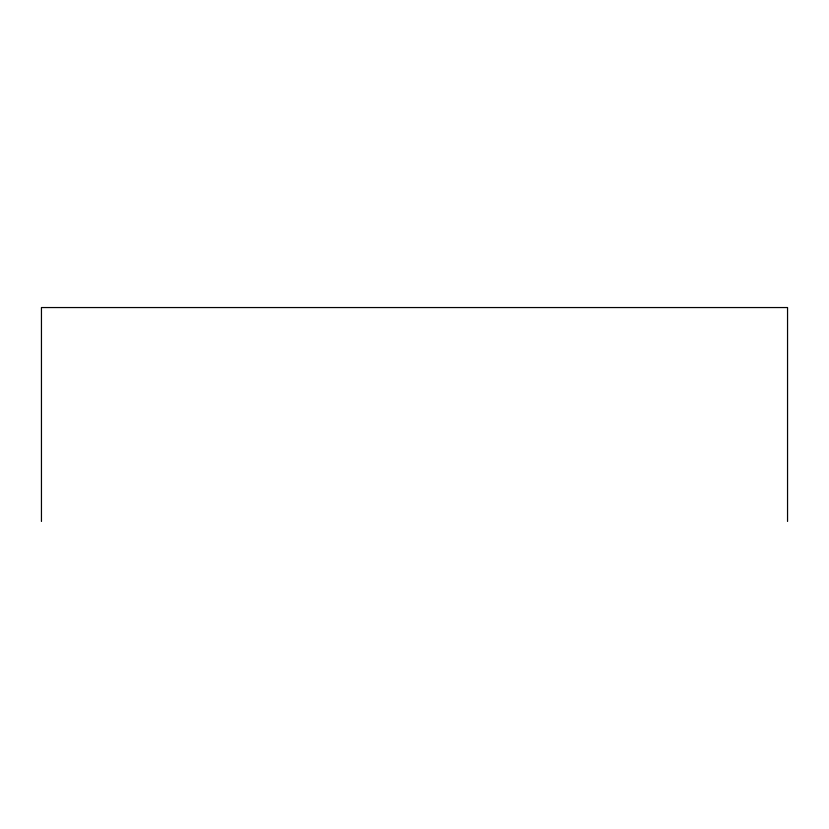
<?xml version="1.0" encoding="UTF-8"?>
<svg xmlns="http://www.w3.org/2000/svg" width="829" height="829" viewBox="0 0 829 829"><rect width="100%" height="100%" fill="white"/><g stroke="black" fill="none" stroke-linecap="round" stroke-linejoin="round"><path stroke-width="1.24" d="M787.55 521.451L787.55 307.549L41.45 307.549L41.45 521.451"/></g></svg>
